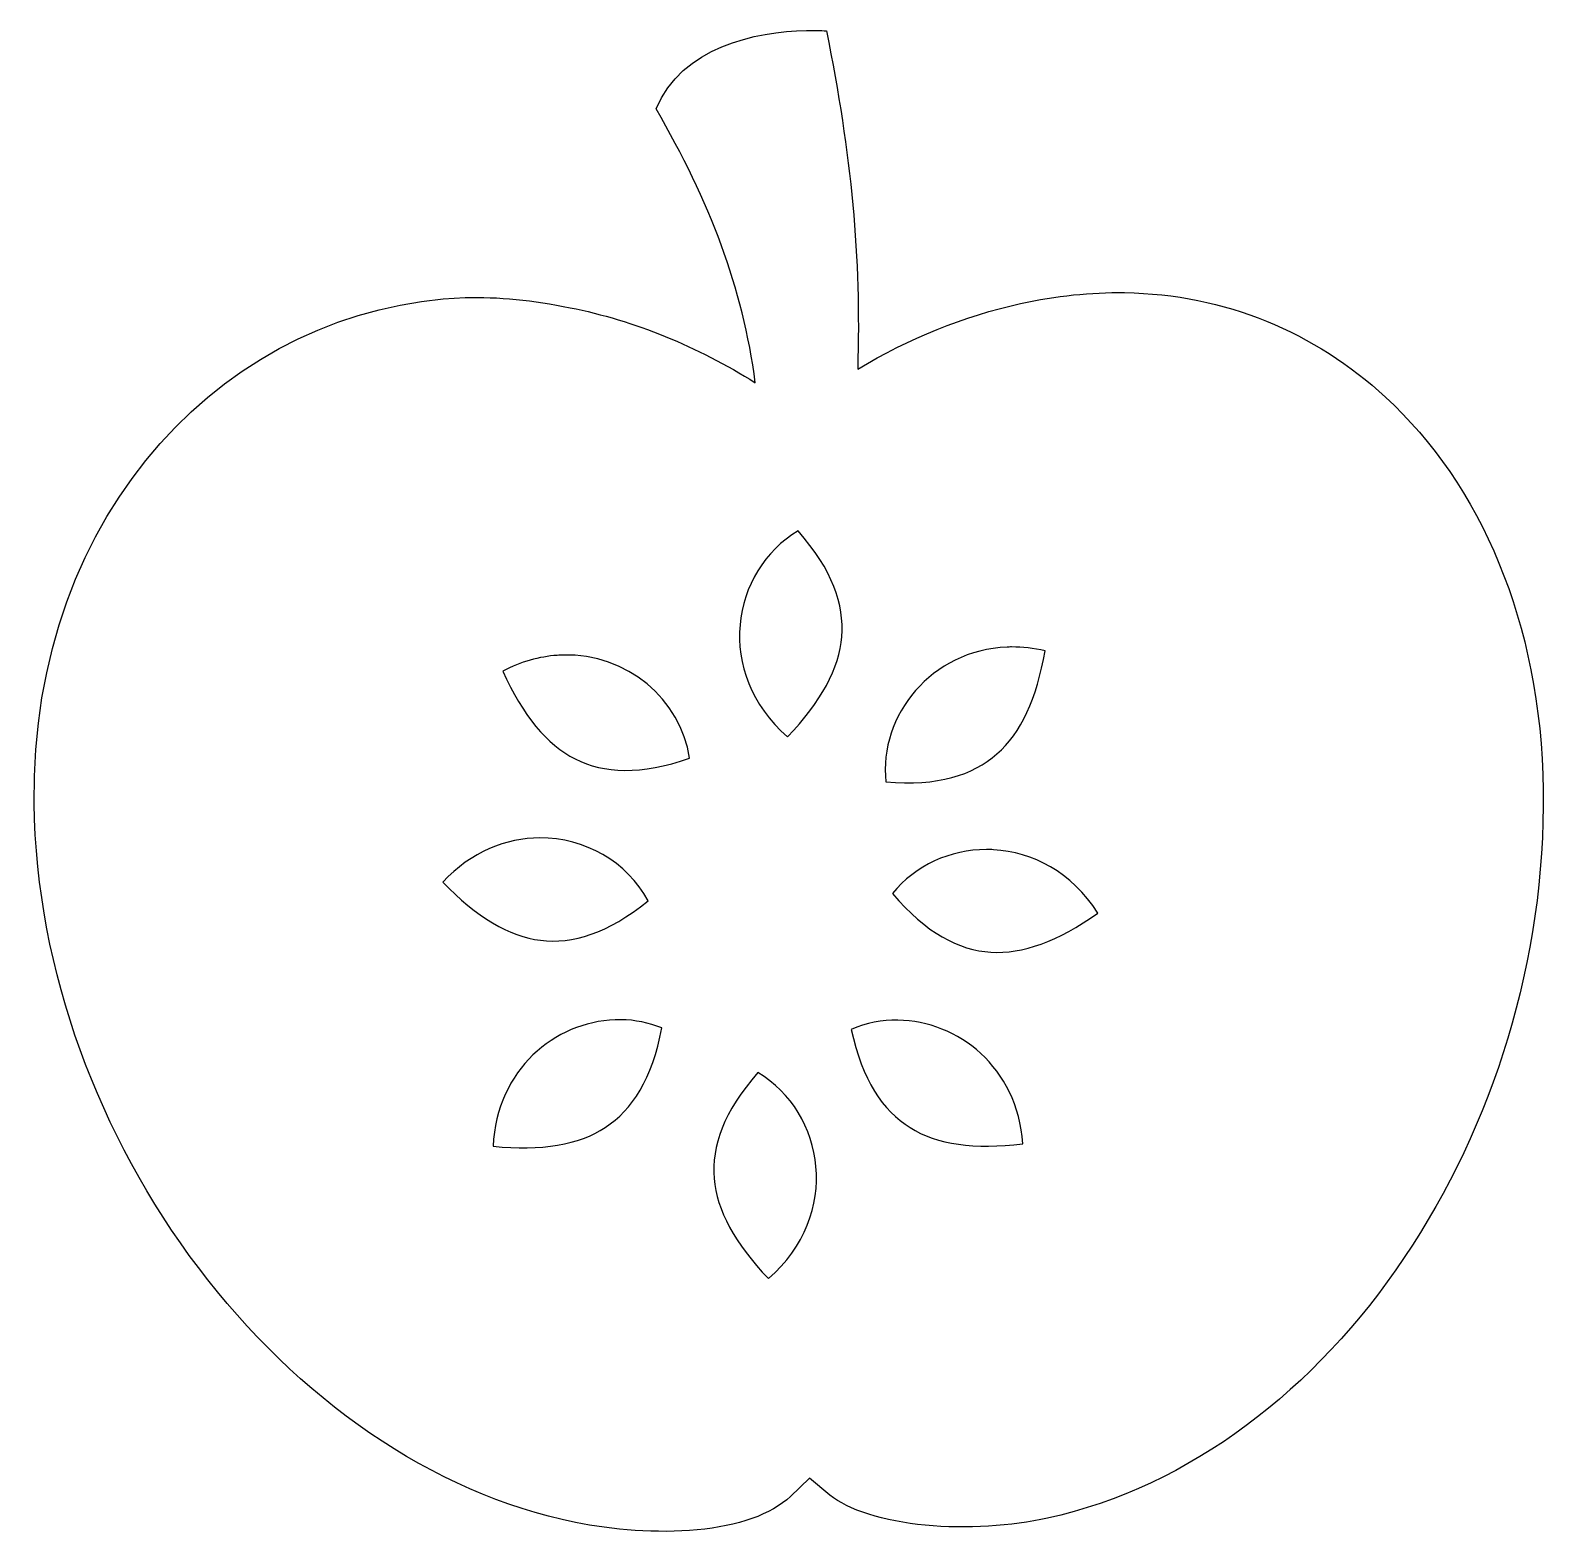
# Model space of a CAD drawing. Header units: centimetres. Extents: x -10 to 10, y -10 to 9.9.
import ezdxf

# ---------------------------------------------------------------- set-up
doc = ezdxf.new("R2010")
doc.units = ezdxf.units.CM
doc.header["$MEASUREMENT"] = 0
doc.layers.add('Layer 1', color=7, linetype='Continuous')

msp = doc.modelspace()

# ---------------------------------------------------------------- linework, layer by layer
at = {"layer": 'Layer 1'}
for points, knots in [([(0.22931, 9.9002), (-0.43863, 9.88797), (-1.42389, 9.68147), (-1.76186, 8.86316), (-1.76186, 8.86316), (-1.04855, 7.63008), (-0.61152, 6.49741), (-0.44673, 5.23545), (-0.44673, 5.23545), (-1.21587, 5.71785), (-2.04405, 6.05709), (-2.90036, 6.22901), (-2.90036, 6.22901), (-3.38432, 6.32612), (-3.85504, 6.37719), (-4.29064, 6.36205), (-4.29064, 6.36205), (-7.39884, 6.25397), (-10.04889, 3.55147), (-9.99782, -0.33608), (-9.99782, -0.33608), (-9.93921, -4.8015), (-6.64504, -9.09293), (-2.828, -9.85938), (-2.828, -9.85938), (-2.34379, -9.95666), (-1.74875, -10.00756), (-1.21634, -9.95822), (-1.21634, -9.95822), (-0.68393, -9.90888), (-0.22893, -9.75244), (0.01707, -9.51672), (0.01707, -9.51672), (0.01707, -9.51672), (0.27008, -9.27434), (0.27008, -9.27434), (0.27008, -9.27434), (0.27008, -9.27434), (0.54021, -9.49699), (0.54021, -9.49699), (0.54021, -9.49699), (0.77542, -9.69054), (1.25875, -9.84555), (1.80398, -9.89632), (1.80398, -9.89632), (2.34921, -9.94705), (2.95276, -9.90602), (3.42213, -9.80271), (3.42213, -9.80271), (7.21282, -8.96871), (10.04743, -4.64734), (9.98853, -0.1621), (9.98853, -0.1621), (9.95914, 2.07196), (9.1515, 3.89024), (7.90122, 5.04303), (7.90122, 5.04303), (6.96349, 5.9076), (5.77857, 6.40801), (4.44471, 6.42799), (4.44471, 6.42799), (4.00009, 6.43465), (3.53936, 6.38738), (3.06497, 6.28302), (3.06497, 6.28302), (2.31459, 6.11793), (1.5885, 5.82305), (0.90922, 5.41592), (0.90922, 5.41592), (0.95375, 6.89361), (0.82834, 8.24876), (0.49412, 9.895), (0.49412, 9.895), (0.41442, 9.89989), (0.3246, 9.902), (0.22918, 9.90023), (0.22918, 9.90023), (0.22918, 9.90023), (0.22931, 9.9002), (0.22931, 9.9002)], [0, 0, 0, 0, 0.04761905, 0.04761905, 0.04761905, 0.04761905, 0.0952381, 0.0952381, 0.0952381, 0.0952381, 0.14285714, 0.14285714, 0.14285714, 0.14285714, 0.19047619, 0.19047619, 0.19047619, 0.19047619, 0.23809524, 0.23809524, 0.23809524, 0.23809524, 0.28571429, 0.28571429, 0.28571429, 0.28571429, 0.33333333, 0.33333333, 0.33333333, 0.33333333, 0.38095238, 0.38095238, 0.38095238, 0.38095238, 0.42857143, 0.42857143, 0.42857143, 0.42857143, 0.47619048, 0.47619048, 0.47619048, 0.47619048, 0.52380952, 0.52380952, 0.52380952, 0.52380952, 0.57142857, 0.57142857, 0.57142857, 0.57142857, 0.61904762, 0.61904762, 0.61904762, 0.61904762, 0.66666667, 0.66666667, 0.66666667, 0.66666667, 0.71428571, 0.71428571, 0.71428571, 0.71428571, 0.76190476, 0.76190476, 0.76190476, 0.76190476, 0.80952381, 0.80952381, 0.80952381, 0.80952381, 0.85714286, 0.85714286, 0.85714286, 0.85714286, 0.9047619, 0.9047619, 0.9047619, 0.9047619, 1, 1, 1, 1]), ([(0.11993, 3.27329), (0.57598, 2.7542), (0.73221, 2.30005), (0.69847, 1.87121), (0.69847, 1.87121), (0.66571, 1.45573), (0.42594, 1.01141), (-0.01978, 0.54553), (-0.01978, 0.54553), (-0.99555, 1.3883), (-0.76881, 2.74754), (0.11996, 3.27329), (0.11996, 3.27329), (0.11996, 3.27329), (0.11993, 3.27329), (0.11993, 3.27329)], [0, 0, 0, 0, 0.2, 0.2, 0.2, 0.2, 0.4, 0.4, 0.4, 0.4, 0.6, 0.6, 0.6, 0.6, 1, 1, 1, 1]), ([(-2.98996, 1.62874), (-2.14702, 1.6494), (-1.43379, 1.04282), (-1.31644, 0.26224), (-1.31644, 0.26224), (-1.96857, 0.03453), (-2.44835, 0.06068), (-2.83314, 0.25296), (-2.83314, 0.25296), (-3.20599, 0.43934), (-3.52794, 0.82834), (-3.79246, 1.41654), (-3.79246, 1.41654), (-3.55021, 1.54072), (-3.3066, 1.60773), (-3.07164, 1.62472), (-3.07164, 1.62472), (-3.04423, 1.62674), (-3.01712, 1.62809), (-2.98992, 1.62873), (-2.98992, 1.62873), (-2.98992, 1.62873), (-2.98996, 1.62874), (-2.98996, 1.62874)], [0, 0, 0, 0, 0.14285714, 0.14285714, 0.14285714, 0.14285714, 0.28571429, 0.28571429, 0.28571429, 0.28571429, 0.42857143, 0.42857143, 0.42857143, 0.42857143, 0.57142857, 0.57142857, 0.57142857, 0.57142857, 0.71428571, 0.71428571, 0.71428571, 0.71428571, 1, 1, 1, 1]), ([(2.94779, 1.73542), (3.09006, 1.73626), (3.23816, 1.71948), (3.39055, 1.68541), (3.39055, 1.68541), (3.28197, 1.04964), (3.06839, 0.59271), (2.75407, 0.31887), (2.75407, 0.31887), (2.42967, 0.03613), (1.97118, -0.10989), (1.28215, -0.05276), (1.28215, -0.05276), (1.18921, 0.83235), (1.88692, 1.69308), (2.88719, 1.73411), (2.88719, 1.73411), (2.90722, 1.73495), (2.92742, 1.73538), (2.94774, 1.73538), (2.94774, 1.73538), (2.94774, 1.73538), (2.94779, 1.73542), (2.94779, 1.73542)], [0, 0, 0, 0, 0.14285714, 0.14285714, 0.14285714, 0.14285714, 0.28571429, 0.28571429, 0.28571429, 0.28571429, 0.42857143, 0.42857143, 0.42857143, 0.42857143, 0.57142857, 0.57142857, 0.57142857, 0.57142857, 0.71428571, 0.71428571, 0.71428571, 0.71428571, 1, 1, 1, 1]), ([(-3.29964, -0.79331), (-2.70591, -0.79204), (-2.1455, -1.10696), (-1.86593, -1.62613), (-1.86593, -1.62613), (-2.4034, -2.0613), (-2.86438, -2.20037), (-3.29176, -2.14927), (-3.29176, -2.14927), (-3.70555, -2.09972), (-4.13963, -1.84258), (-4.58708, -1.37831), (-4.58708, -1.37831), (-4.20909, -0.97447), (-3.74566, -0.79416), (-3.29969, -0.79323), (-3.29969, -0.79323), (-3.29969, -0.79323), (-3.29964, -0.79331), (-3.29964, -0.79331)], [0, 0, 0, 0, 0.16666667, 0.16666667, 0.16666667, 0.16666667, 0.33333333, 0.33333333, 0.33333333, 0.33333333, 0.5, 0.5, 0.5, 0.5, 0.66666667, 0.66666667, 0.66666667, 0.66666667, 1, 1, 1, 1]), ([(2.61315, -0.94747), (2.64494, -0.94734), (2.67733, -0.94831), (2.70929, -0.95), (2.70929, -0.95), (3.22315, -0.97825), (3.74232, -1.24425), (4.08903, -1.78948), (4.08903, -1.78948), (3.56311, -2.16254), (3.08952, -2.33556), (2.6737, -2.3073), (2.6737, -2.3073), (2.24443, -2.2782), (1.81756, -2.05682), (1.37046, -1.52985), (1.37046, -1.52985), (1.6742, -1.15485), (2.13539, -0.94865), (2.61315, -0.94751), (2.61315, -0.94751), (2.61315, -0.94751), (2.61315, -0.94747), (2.61315, -0.94747)], [0, 0, 0, 0, 0.14285714, 0.14285714, 0.14285714, 0.14285714, 0.28571429, 0.28571429, 0.28571429, 0.28571429, 0.42857143, 0.42857143, 0.42857143, 0.42857143, 0.57142857, 0.57142857, 0.57142857, 0.57142857, 0.71428571, 0.71428571, 0.71428571, 0.71428571, 1, 1, 1, 1]), ([(-2.22563, -3.20076), (-2.04228, -3.20359), (-1.85919, -3.2401), (-1.68407, -3.30884), (-1.68407, -3.30884), (-1.81289, -3.98817), (-2.0748, -4.39066), (-2.4339, -4.62785), (-2.4339, -4.62785), (-2.78149, -4.8575), (-3.27911, -4.94171), (-3.92032, -4.87689), (-3.92032, -4.87689), (-3.86917, -3.85761), (-3.10041, -3.2312), (-2.3047, -3.20198), (-2.3047, -3.20198), (-2.27856, -3.20114), (-2.25186, -3.20029), (-2.22564, -3.20071), (-2.22564, -3.20071), (-2.22564, -3.20071), (-2.22563, -3.20076), (-2.22563, -3.20076)], [0, 0, 0, 0, 0.14285714, 0.14285714, 0.14285714, 0.14285714, 0.28571429, 0.28571429, 0.28571429, 0.28571429, 0.42857143, 0.42857143, 0.42857143, 0.42857143, 0.57142857, 0.57142857, 0.57142857, 0.57142857, 0.71428571, 0.71428571, 0.71428571, 0.71428571, 1, 1, 1, 1]), ([(1.44164, -3.20734), (2.23777, -3.21809), (3.0221, -3.82607), (3.09673, -4.84401), (3.09673, -4.84401), (2.45662, -4.92388), (1.95676, -4.85219), (1.60369, -4.63051), (1.60369, -4.63051), (1.23936, -4.40179), (0.96822, -4.00423), (0.82358, -3.32857), (0.82358, -3.32857), (1.02219, -3.24508), (1.23185, -3.20451), (1.44168, -3.20734), (1.44168, -3.20734), (1.44168, -3.20734), (1.44164, -3.20734), (1.44164, -3.20734)], [0, 0, 0, 0, 0.16666667, 0.16666667, 0.16666667, 0.16666667, 0.33333333, 0.33333333, 0.33333333, 0.33333333, 0.5, 0.5, 0.5, 0.5, 0.66666667, 0.66666667, 0.66666667, 0.66666667, 1, 1, 1, 1]), ([(-0.41249, -3.90184), (0.47654, -4.42767), (0.70252, -5.78683), (-0.27409, -6.62956), (-0.27409, -6.62956), (-0.71955, -6.16373), (-0.95957, -5.71915), (-0.99221, -5.3038), (-0.99221, -5.3038), (-1.02603, -4.87495), (-0.86849, -4.4208), (-0.4124, -3.90172), (-0.4124, -3.90172), (-0.4124, -3.90172), (-0.41249, -3.90184), (-0.41249, -3.90184)], [0, 0, 0, 0, 0.2, 0.2, 0.2, 0.2, 0.4, 0.4, 0.4, 0.4, 0.6, 0.6, 0.6, 0.6, 1, 1, 1, 1])]:
    msp.add_open_spline(points, degree=3, knots=knots, dxfattribs=at)

doc.saveas('drawing.dxf')
